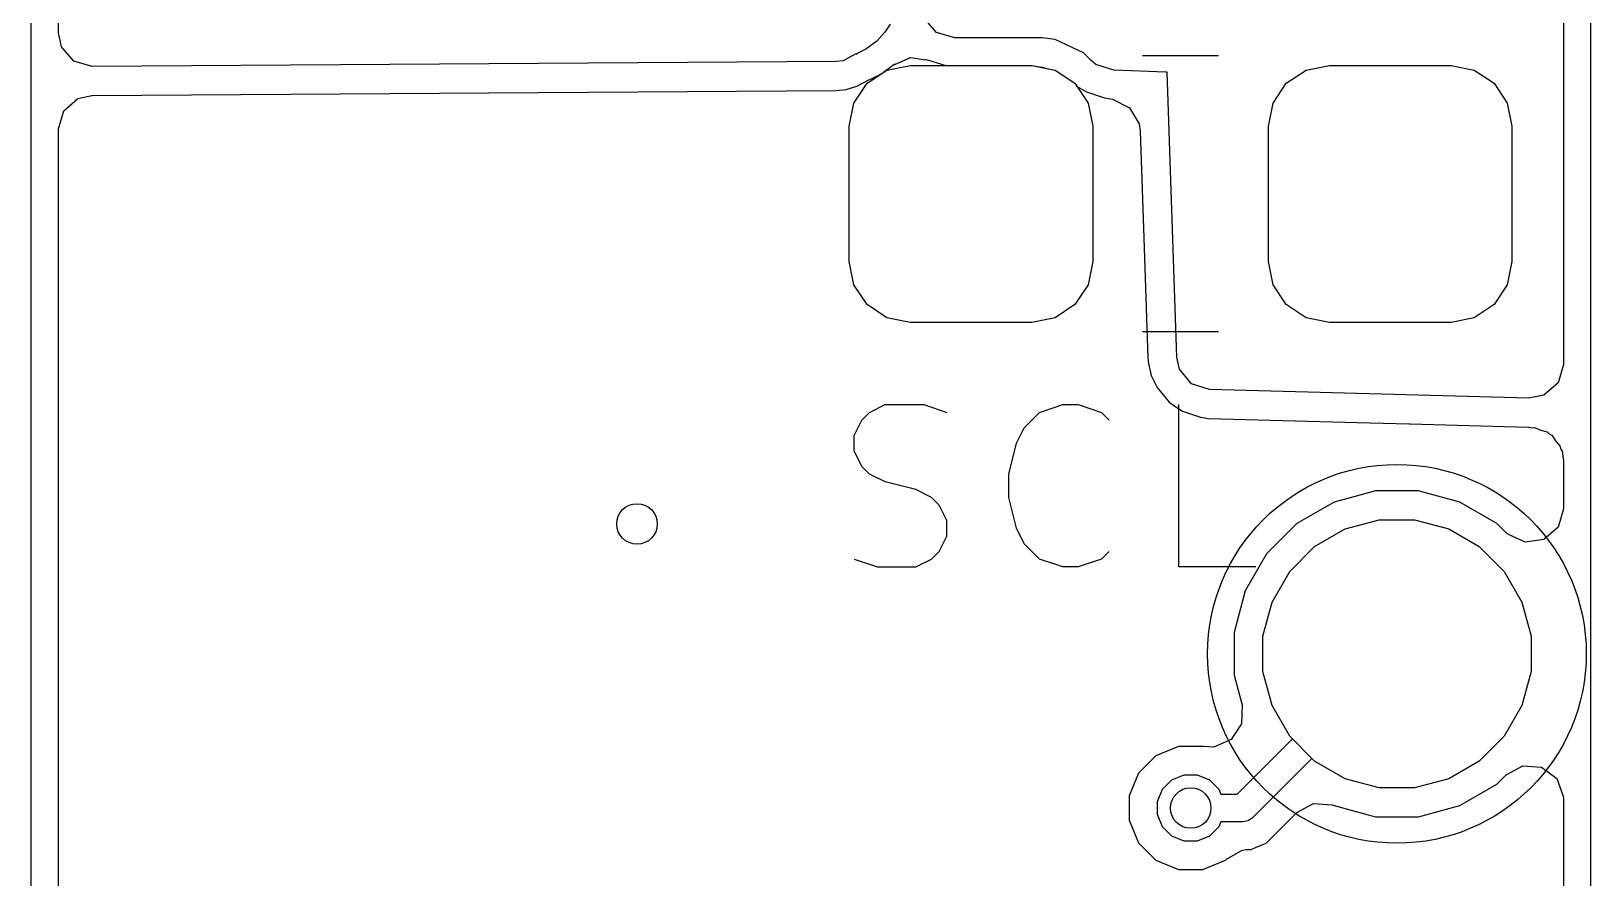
# Model space of a CAD drawing. Extents: x -28 to 34.6, y -6.7 to 48.3.
# Drawn here: x 19.48 to 25.25, y 20.56 to 23.69 of the extents above; entities that cross this region are included whole.
import ezdxf

# ---------------------------------------------------------------- set-up
doc = ezdxf.new("R2010")
doc.units = 0
doc.layers.add('BLACK', color=7, linetype='CONTINUOUS')

msp = doc.modelspace()

# ---------------------------------------------------------------- linework, layer by layer
at = {"layer": 'BLACK', "linetype": 'CONTINUOUS'}
for p, q in [((19.484332, 19.043125), (19.484332, 48.291502)), ((25.251147, 28.079981), (25.248473, 8.678275)), ((19.584832, 23.687034), (19.584832, 25.268104)), ((25.150166, 24.597361), (25.149872, 22.460823)), ((22.660327, 23.71896), (22.640806, 23.689555)), ((22.832007, 23.688287), (22.786252, 23.741091)), ((19.596376, 23.634789), (19.584832, 23.687034)), ((22.610749, 23.655891), (22.57066, 23.626096)), ((22.640806, 23.689555), (22.610749, 23.655891)), ((22.899046, 23.668602), (22.832007, 23.688287)), ((23.222652, 23.668602), (22.899046, 23.668602)), ((23.222659, 23.668602), (23.222652, 23.668602)), ((23.222665, 23.668602), (23.222659, 23.668602)), ((23.222668, 23.668601), (23.222665, 23.668602)), ((23.270296, 23.662331), (23.222668, 23.668601)), ((23.270298, 23.66233), (23.270296, 23.662331)), ((23.374843, 23.61358), (23.270298, 23.66233)), ((19.642473, 23.582284), (19.596376, 23.634789)), ((22.533392, 23.609561), (22.486176, 23.583785)), ((22.534935, 23.607358), (22.533392, 23.609561)), ((22.543821, 23.613581), (22.534935, 23.607358)), ((22.57066, 23.626096), (22.543821, 23.613581)), ((22.678276, 23.570306), (22.735519, 23.595342)), ((22.735519, 23.595342), (22.792911, 23.586619)), ((22.792911, 23.586619), (22.793324, 23.588025)), ((22.793324, 23.588025), (22.801831, 23.585527)), ((23.403756, 23.584667), (23.374843, 23.61358)), ((23.874912, 23.601502), (23.593752, 23.601502)), ((19.70964, 23.563037), (19.642473, 23.582284)), ((22.460641, 23.580958), (19.70964, 23.563037)), ((22.486176, 23.583785), (22.460641, 23.580958)), ((22.575233, 23.500601), (22.648228, 23.549375)), ((22.575233, 23.500601), (22.648228, 23.549375)), ((22.607462, 23.525086), (22.615922, 23.52903)), ((22.615922, 23.52903), (22.63321, 23.539341)), ((22.63321, 23.539341), (22.635824, 23.541088)), ((22.635824, 23.541088), (22.669131, 23.565841)), ((22.648228, 23.549375), (22.734332, 23.566502)), ((22.648228, 23.549375), (22.734332, 23.566502)), ((22.669131, 23.565841), (22.67716, 23.571808)), ((22.67716, 23.571808), (22.678276, 23.570306)), ((22.734332, 23.566502), (23.184332, 23.566502)), ((22.734332, 23.566502), (23.184332, 23.566502)), ((22.801831, 23.585527), (22.801833, 23.585526)), ((22.801833, 23.585526), (22.866621, 23.566502)), ((22.866621, 23.566502), (23.184332, 23.566502)), ((23.184332, 23.566502), (23.219657, 23.559476)), ((23.184332, 23.566502), (23.270436, 23.549375)), ((23.184332, 23.566502), (23.270436, 23.549375)), ((23.219657, 23.559476), (23.224234, 23.560096)), ((23.224234, 23.560096), (23.239045, 23.555619)), ((23.239045, 23.555619), (23.270436, 23.549375)), ((23.270436, 23.549375), (23.343431, 23.500601)), ((23.270436, 23.549375), (23.343431, 23.500601)), ((23.270436, 23.549375), (23.343431, 23.500601)), ((23.42078, 23.570448), (23.403756, 23.584667)), ((23.487088, 23.548424), (23.42078, 23.570448)), ((23.678529, 23.541706), (23.487088, 23.548424)), ((23.684332, 23.541502), (23.678529, 23.541706)), ((23.720345, 22.488111), (23.684332, 23.541502)), ((24.125233, 23.500601), (24.198228, 23.549375)), ((24.125233, 23.500601), (24.198228, 23.549375)), ((24.198228, 23.549375), (24.284332, 23.566502)), ((24.198228, 23.549375), (24.284332, 23.566502)), ((24.284332, 23.566502), (24.734332, 23.566502)), ((24.284332, 23.566502), (24.734332, 23.566502)), ((24.734332, 23.566502), (24.820436, 23.549375)), ((24.734332, 23.566502), (24.820436, 23.549375)), ((24.820436, 23.549375), (24.893431, 23.500601)), ((24.820436, 23.549375), (24.893431, 23.500601)), ((19.710338, 23.455939), (22.461339, 23.47386)), ((22.461339, 23.47386), (22.472426, 23.474508)), ((22.472426, 23.474508), (22.497961, 23.477335)), ((22.497961, 23.477335), (22.537495, 23.489781)), ((22.526459, 23.427606), (22.575233, 23.500601)), ((22.526459, 23.427606), (22.575233, 23.500601)), ((22.537495, 23.489781), (22.567681, 23.506261)), ((22.567681, 23.506261), (22.574675, 23.509796)), ((22.574675, 23.509796), (22.586744, 23.515425)), ((22.586744, 23.515425), (22.591467, 23.517238)), ((22.591467, 23.517238), (22.596365, 23.51963)), ((22.596365, 23.51963), (22.596371, 23.519631)), ((22.596371, 23.519631), (22.596375, 23.519635)), ((22.596375, 23.519635), (22.605167, 23.523926)), ((22.605167, 23.523926), (22.605232, 23.523793)), ((22.605232, 23.523793), (22.607462, 23.525086)), ((23.343431, 23.500601), (23.351131, 23.489077)), ((23.343431, 23.500601), (23.392205, 23.427606)), ((23.343431, 23.500601), (23.392205, 23.427606)), ((23.351131, 23.489077), (23.352126, 23.488246)), ((23.352126, 23.488246), (23.387011, 23.468813)), ((24.076459, 23.427606), (24.125233, 23.500601)), ((24.076459, 23.427606), (24.125233, 23.500601)), ((24.893431, 23.500601), (24.942205, 23.427606)), ((24.893431, 23.500601), (24.942205, 23.427606)), ((19.604517, 23.398966), (19.657321, 23.444721)), ((19.657321, 23.444721), (19.708024, 23.455924)), ((19.708024, 23.455924), (19.710337, 23.45594)), ((19.710337, 23.45594), (19.710338, 23.455939)), ((22.509332, 23.341502), (22.526459, 23.427606)), ((22.509332, 23.341502), (22.526459, 23.427606)), ((23.387011, 23.468813), (23.387015, 23.468812)), ((23.387015, 23.468812), (23.387021, 23.468808)), ((23.387021, 23.468808), (23.453329, 23.446784)), ((23.392205, 23.427606), (23.409332, 23.341502)), ((23.392205, 23.427606), (23.409332, 23.341502)), ((23.453329, 23.446784), (23.482626, 23.441517)), ((23.482626, 23.441517), (23.545124, 23.410284)), ((24.059332, 23.341502), (24.076459, 23.427606)), ((24.059332, 23.341502), (24.076459, 23.427606)), ((24.942205, 23.427606), (24.959332, 23.341502)), ((24.942205, 23.427606), (24.959332, 23.341502)), ((19.584832, 23.331927), (19.604517, 23.398966)), ((23.545124, 23.410284), (23.580815, 23.350218)), ((19.584832, 19.226675), (19.584832, 23.331927)), ((22.509332, 22.841502), (22.509332, 23.341502)), ((22.509332, 22.841502), (22.509332, 23.341502)), ((23.409332, 23.341502), (23.409332, 22.841502)), ((23.409332, 23.341502), (23.409332, 22.841502)), ((23.580815, 23.350218), (23.584615, 23.323711)), ((23.584615, 23.323711), (23.598111, 22.928952)), ((24.059332, 22.841502), (24.059332, 23.341502)), ((24.059332, 22.841502), (24.059332, 23.341502)), ((24.959332, 23.341502), (24.959332, 22.841502)), ((24.959332, 23.341502), (24.959332, 22.841502)), ((23.598111, 22.928952), (23.613308, 22.484452)), ((22.526459, 22.755398), (22.509332, 22.841502)), ((22.526459, 22.755398), (22.509332, 22.841502)), ((23.409332, 22.841502), (23.392205, 22.755398)), ((23.409332, 22.841502), (23.392205, 22.755398)), ((24.076459, 22.755398), (24.059332, 22.841502)), ((24.076459, 22.755398), (24.059332, 22.841502)), ((24.959332, 22.841502), (24.942205, 22.755398)), ((24.959332, 22.841502), (24.942205, 22.755398)), ((22.575233, 22.682403), (22.526459, 22.755398)), ((22.575233, 22.682403), (22.526459, 22.755398)), ((23.392205, 22.755398), (23.343431, 22.682403)), ((23.392205, 22.755398), (23.343431, 22.682403)), ((24.125233, 22.682403), (24.076459, 22.755398)), ((24.125233, 22.682403), (24.076459, 22.755398)), ((24.942205, 22.755398), (24.893431, 22.682403)), ((24.942205, 22.755398), (24.893431, 22.682403)), ((22.648228, 22.633629), (22.575233, 22.682403)), ((22.648228, 22.633629), (22.575233, 22.682403)), ((23.343431, 22.682403), (23.270436, 22.633629)), ((23.343431, 22.682403), (23.270436, 22.633629)), ((24.198228, 22.633629), (24.125233, 22.682403)), ((24.198228, 22.633629), (24.125233, 22.682403)), ((24.893431, 22.682403), (24.820436, 22.633629)), ((24.893431, 22.682403), (24.820436, 22.633629)), ((22.734332, 22.616502), (22.648228, 22.633629)), ((22.734332, 22.616502), (22.648228, 22.633629)), ((23.184332, 22.616502), (22.734332, 22.616502)), ((23.184332, 22.616502), (22.734332, 22.616502)), ((23.270436, 22.633629), (23.184332, 22.616502)), ((23.270436, 22.633629), (23.184332, 22.616502)), ((24.284332, 22.616502), (24.198228, 22.633629)), ((24.284332, 22.616502), (24.198228, 22.633629)), ((24.734332, 22.616502), (24.284332, 22.616502)), ((24.734332, 22.616502), (24.284332, 22.616502)), ((24.820436, 22.633629), (24.734332, 22.616502)), ((24.820436, 22.633629), (24.734332, 22.616502)), ((23.874912, 22.581502), (23.593752, 22.581502)), ((23.613308, 22.484452), (23.615779, 22.464951)), ((23.615779, 22.464951), (23.62558, 22.420701)), ((23.730146, 22.443861), (23.720345, 22.488111)), ((23.774477, 22.389857), (23.730146, 22.443861)), ((25.149872, 22.460823), (25.130178, 22.393786)), ((23.62558, 22.420701), (23.647365, 22.375907)), ((23.647365, 22.375907), (23.691696, 22.321903)), ((23.840968, 22.368392), (23.774477, 22.389857)), ((25.130178, 22.393786), (25.077368, 22.348039)), ((23.691696, 22.321903), (23.716635, 22.30492)), ((25.022567, 22.336884), (23.840968, 22.368392)), ((25.077368, 22.348039), (25.022567, 22.336884)), ((22.555873, 22.255588), (22.584444, 22.28416)), ((22.584444, 22.28416), (22.641587, 22.312731)), ((22.641587, 22.312731), (22.784444, 22.312731)), ((22.784444, 22.312731), (22.870158, 22.28416)), ((23.155873, 22.227017), (23.213016, 22.28416)), ((23.213016, 22.28416), (23.29873, 22.312731)), ((23.29873, 22.312731), (23.355873, 22.312731)), ((23.355873, 22.312731), (23.441587, 22.28416)), ((23.441587, 22.28416), (23.470159, 22.255588)), ((23.716635, 22.30492), (23.741572, 22.287937)), ((23.727302, 21.712731), (23.727302, 22.312731)), ((23.741572, 22.287937), (23.741573, 22.287937)), ((23.741573, 22.287937), (23.741574, 22.287936)), ((23.741574, 22.287936), (23.741576, 22.287936)), ((23.741576, 22.287936), (23.741577, 22.287935)), ((23.741577, 22.287935), (23.808055, 22.266474)), ((23.808055, 22.266474), (23.808061, 22.266473)), ((23.808061, 22.266473), (23.808065, 22.266471)), ((23.808065, 22.266471), (23.838113, 22.26133)), ((23.838113, 22.26133), (24.387211, 22.246688)), ((22.527301, 22.198445), (22.555873, 22.255588)), ((23.127302, 22.169874), (23.155873, 22.227017)), ((24.387211, 22.246688), (24.579593, 22.241558)), ((24.579593, 22.241558), (24.58261, 22.241478)), ((24.58261, 22.241478), (25.019712, 22.229822)), ((25.019712, 22.229822), (25.019713, 22.229823)), ((25.019713, 22.229823), (25.01972, 22.229822)), ((25.01972, 22.229822), (25.022078, 22.229893)), ((25.022078, 22.229893), (25.02265, 22.229744)), ((25.02265, 22.229744), (25.023237, 22.229728)), ((25.023237, 22.229728), (25.023233, 22.229592)), ((25.023233, 22.229592), (25.03266, 22.227131)), ((25.03266, 22.227131), (25.043487, 22.228685)), ((25.043487, 22.228685), (25.065869, 22.21846)), ((25.065869, 22.21846), (25.089681, 22.212243)), ((25.089681, 22.212243), (25.097089, 22.204198)), ((25.097089, 22.204198), (25.107039, 22.199652)), ((22.527301, 22.141302), (22.527301, 22.198445)), ((23.09873, 22.055588), (23.127302, 22.169874)), ((25.107039, 22.199652), (25.12034, 22.178948)), ((25.12034, 22.178948), (25.13701, 22.160845)), ((25.13701, 22.160845), (25.139884, 22.148528)), ((25.139884, 22.148528), (25.144805, 22.140868)), ((22.555873, 22.08416), (22.527301, 22.141302)), ((25.144805, 22.140868), (25.149823, 22.105933)), ((25.149823, 22.105933), (25.149798, 21.926879)), ((22.584444, 22.055588), (22.555873, 22.08416)), ((22.641587, 22.027017), (22.584444, 22.055588)), ((23.09873, 21.969874), (23.09873, 22.055588)), ((22.755873, 21.998445), (22.641587, 22.027017)), ((22.813016, 21.969874), (22.755873, 21.998445)), ((24.455064, 21.993602), (24.352974, 21.966247)), ((24.6136, 21.993602), (24.455064, 21.993602)), ((24.617902, 21.99245), (24.6136, 21.993602)), ((24.617903, 21.992449), (24.617902, 21.99245)), ((24.766735, 21.952569), (24.617903, 21.992449)), ((22.841587, 21.941302), (22.813016, 21.969874)), ((22.870158, 21.88416), (22.841587, 21.941302)), ((23.127302, 21.855588), (23.09873, 21.969874)), ((24.301929, 21.952569), (24.164635, 21.873303)), ((24.352974, 21.966247), (24.301929, 21.952569)), ((24.90403, 21.873302), (24.766734, 21.952569)), ((24.766734, 21.952569), (24.766735, 21.952569)), ((25.149798, 21.926879), (25.130104, 21.859842)), ((22.870158, 21.827017), (22.870158, 21.88416)), ((24.164632, 21.873301), (24.052533, 21.761202)), ((24.164635, 21.873303), (24.164632, 21.873301)), ((24.34299, 21.853442), (24.469069, 21.887224)), ((24.34299, 21.853442), (24.469069, 21.887224)), ((24.469069, 21.887224), (24.599595, 21.887224)), ((24.469069, 21.887224), (24.599595, 21.887224)), ((24.599595, 21.887224), (24.725674, 21.853442)), ((24.599595, 21.887224), (24.725674, 21.853442)), ((24.904031, 21.873301), (24.90403, 21.873302)), ((24.938117, 21.839215), (24.904031, 21.873301)), ((25.130104, 21.859842), (25.077294, 21.814094)), ((22.841587, 21.769874), (22.870158, 21.827017)), ((23.155873, 21.798445), (23.127302, 21.855588)), ((24.229951, 21.788179), (24.34299, 21.853442)), ((24.229951, 21.788179), (24.34299, 21.853442)), ((24.725674, 21.853442), (24.838713, 21.788179)), ((24.725674, 21.853442), (24.838713, 21.788179)), ((24.944582, 21.833194), (24.938117, 21.839215)), ((25.008134, 21.804161), (24.944582, 21.833194)), ((25.077294, 21.814094), (25.008134, 21.804161)), ((22.527301, 21.741302), (22.613016, 21.712731)), ((22.755873, 21.712731), (22.813016, 21.741302)), ((22.813016, 21.741302), (22.841587, 21.769874)), ((23.213016, 21.741302), (23.155873, 21.798445)), ((23.29873, 21.712731), (23.213016, 21.741302)), ((23.441587, 21.741302), (23.355873, 21.712731)), ((23.470159, 21.769874), (23.441587, 21.741302)), ((24.052531, 21.761199), (23.973265, 21.623905)), ((24.052533, 21.761202), (24.052531, 21.761199)), ((24.137655, 21.695883), (24.229951, 21.788179)), ((24.137655, 21.695883), (24.229951, 21.788179)), ((24.838713, 21.788179), (24.931009, 21.695883)), ((24.838713, 21.788179), (24.931009, 21.695883)), ((22.613016, 21.712731), (22.755873, 21.712731)), ((23.355873, 21.712731), (23.29873, 21.712731)), ((24.013016, 21.712731), (23.727302, 21.712731)), ((24.072392, 21.582844), (24.137655, 21.695883)), ((24.072392, 21.582844), (24.137655, 21.695883)), ((24.931009, 21.695883), (24.996272, 21.582844)), ((24.931009, 21.695883), (24.996272, 21.582844)), ((23.973265, 21.623904), (23.932232, 21.47077)), ((23.973265, 21.623905), (23.973265, 21.623904)), ((24.03861, 21.456765), (24.072392, 21.582844)), ((24.03861, 21.456765), (24.072392, 21.582844)), ((24.996272, 21.582844), (25.030054, 21.456765)), ((24.996272, 21.582844), (25.030054, 21.456765)), ((23.932232, 21.47077), (23.932232, 21.312234)), ((24.03861, 21.326239), (24.03861, 21.456765)), ((24.03861, 21.326239), (24.03861, 21.456765)), ((25.030054, 21.456765), (25.030054, 21.326239)), ((25.030054, 21.456765), (25.030054, 21.326239)), ((23.932232, 21.312234), (23.961731, 21.202142)), ((24.072392, 21.20016), (24.03861, 21.326239)), ((24.072392, 21.20016), (24.03861, 21.326239)), ((25.030054, 21.326239), (24.996272, 21.20016)), ((25.030054, 21.326239), (24.996272, 21.20016)), ((23.961731, 21.202142), (23.960069, 21.132293)), ((24.137655, 21.087121), (24.072392, 21.20016)), ((24.137655, 21.087121), (24.072392, 21.20016)), ((24.996272, 21.20016), (24.931009, 21.087121)), ((24.996272, 21.20016), (24.931009, 21.087121)), ((23.960069, 21.132293), (23.920907, 21.074431)), ((23.920907, 21.074431), (23.856679, 21.046926)), ((23.94329, 20.872302), (24.147882, 21.076894)), ((24.147882, 21.076894), (24.137655, 21.087121)), ((24.229951, 20.994825), (24.137655, 21.087121)), ((24.931009, 21.087121), (24.838713, 20.994825)), ((24.931009, 21.087121), (24.838713, 20.994825)), ((23.643089, 21.014028), (23.579206, 20.950145)), ((23.726557, 21.048602), (23.643089, 21.014028)), ((23.726559, 21.048602), (23.726557, 21.048602)), ((23.816905, 21.048602), (23.726559, 21.048602)), ((23.816908, 21.048602), (23.816905, 21.048602)), ((23.817773, 21.04843), (23.816908, 21.048602)), ((23.856679, 21.046926), (23.817773, 21.04843)), ((24.219724, 21.005052), (24.000253, 20.785581)), ((24.229951, 20.994825), (24.219724, 21.005052)), ((24.34299, 20.929562), (24.229951, 20.994825)), ((24.34299, 20.929562), (24.229951, 20.994825)), ((24.838713, 20.994825), (24.725674, 20.929562)), ((24.838713, 20.994825), (24.725674, 20.929562)), ((23.579206, 20.950145), (23.544632, 20.866677)), ((23.702286, 20.925436), (23.747346, 20.9441)), ((23.747346, 20.9441), (23.796118, 20.9441)), ((23.796118, 20.9441), (23.841178, 20.925436)), ((24.90403, 20.909702), (24.937971, 20.943644)), ((24.937971, 20.943644), (24.999291, 20.977128)), ((24.999291, 20.977128), (25.068983, 20.972144)), ((25.068983, 20.972144), (25.124917, 20.930274)), ((23.649134, 20.845888), (23.667798, 20.890948)), ((23.667798, 20.890948), (23.702286, 20.925436)), ((23.841178, 20.925436), (23.875666, 20.890948)), ((23.875666, 20.890948), (23.883389, 20.872302)), ((24.469069, 20.89578), (24.34299, 20.929562)), ((24.469069, 20.89578), (24.34299, 20.929562)), ((24.599595, 20.89578), (24.469069, 20.89578)), ((24.599595, 20.89578), (24.469069, 20.89578)), ((24.725674, 20.929562), (24.599595, 20.89578)), ((24.725674, 20.929562), (24.599595, 20.89578)), ((24.766734, 20.830435), (24.90403, 20.909702)), ((25.124917, 20.930274), (25.149335, 20.86481)), ((23.544632, 20.866677), (23.544632, 20.776328)), ((23.649134, 20.797116), (23.649134, 20.845888)), ((23.883389, 20.872302), (23.94329, 20.872302)), ((24.163845, 20.804782), (24.225163, 20.838264)), ((24.225163, 20.838264), (24.294855, 20.83328)), ((24.294855, 20.83328), (24.298972, 20.83166)), ((24.298972, 20.83166), (24.301925, 20.830437)), ((24.301925, 20.830437), (24.301927, 20.830437)), ((24.301927, 20.830437), (24.30193, 20.830435)), ((24.30193, 20.830435), (24.455064, 20.789402)), ((24.6136, 20.789402), (24.766734, 20.830435)), ((25.149335, 20.86481), (25.149651, 20.855945)), ((25.149651, 20.855945), (25.149564, 20.227113)), ((23.544632, 20.776328), (23.572915, 20.708047)), ((23.667798, 20.752056), (23.649134, 20.797116)), ((23.883389, 20.770702), (23.875666, 20.752056)), ((23.964332, 20.770702), (23.883389, 20.770702)), ((23.983772, 20.774569), (23.964332, 20.770702)), ((24.000253, 20.785581), (23.983772, 20.774569)), ((24.050943, 20.691879), (24.163845, 20.804782)), ((24.455064, 20.789402), (24.455066, 20.789402)), ((24.455066, 20.789402), (24.613598, 20.789402)), ((24.613598, 20.789402), (24.6136, 20.789402)), ((23.572915, 20.708047), (23.579206, 20.69286)), ((23.702286, 20.717568), (23.667798, 20.752056)), ((23.747346, 20.698904), (23.702286, 20.717568)), ((23.841178, 20.717568), (23.796118, 20.698904)), ((23.875666, 20.752056), (23.841178, 20.717568)), ((23.579206, 20.69286), (23.64309, 20.628976)), ((23.796118, 20.698904), (23.747346, 20.698904)), ((23.903681, 20.632283), (23.962241, 20.665134)), ((23.962241, 20.665134), (23.976595, 20.668602)), ((23.976595, 20.668602), (23.994745, 20.668602)), ((23.994745, 20.668602), (23.994746, 20.668602)), ((23.994746, 20.668602), (24.011205, 20.67542)), ((24.011205, 20.67542), (24.050943, 20.691879)), ((23.64309, 20.628976), (23.726559, 20.594402)), ((23.726559, 20.594402), (23.726561, 20.594402)), ((23.726561, 20.594402), (23.816903, 20.594402)), ((23.816903, 20.594402), (23.816905, 20.594402)), ((23.816905, 20.594402), (23.900374, 20.628976)), ((23.900374, 20.628976), (23.903681, 20.632283))]:
    msp.add_line(p, q, dxfattribs=at)
at = {"layer": 'BLACK'}
for centre, radius in [((24.534332, 21.391502), 0.7), ((21.724332, 21.871502), 0.075), ((23.771732, 20.821502), 0.075)]:
    msp.add_circle(centre, radius, dxfattribs=at)

doc.saveas('drawing.dxf')
